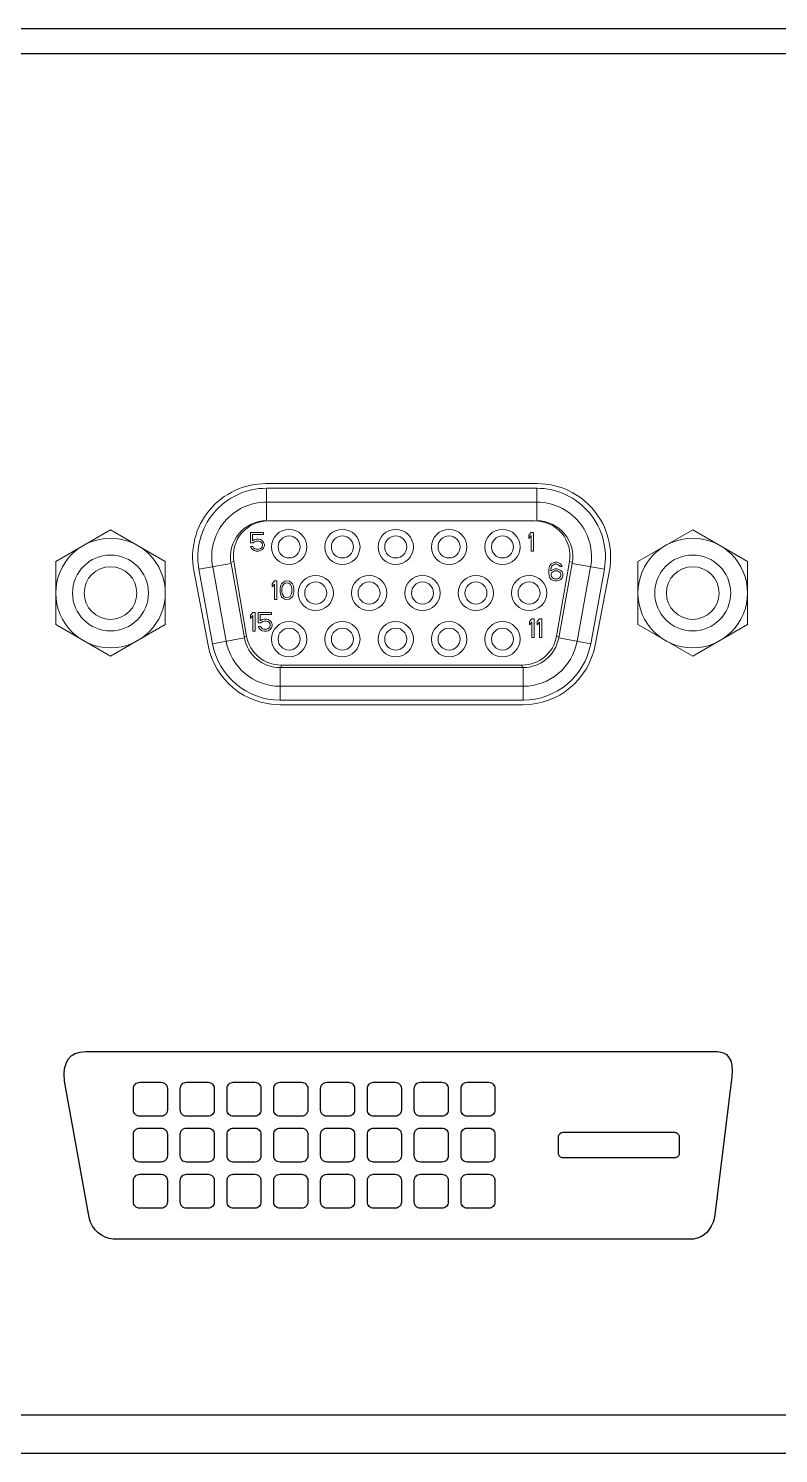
# Model space of a CAD drawing. Header units: millimetres. Extents: x -25459 to 1045457, y -66278 to 462905.
# Drawn here: x 652650.3 to 652874.9, y 34678.4 to 35105.2 of the extents above; entities that cross this region are included whole.
import ezdxf

# ---------------------------------------------------------------- set-up
doc = ezdxf.new("R2010")
doc.units = ezdxf.units.MM
doc.layers.add('layer 1', color=7, linetype='Continuous')

# ---------------------------------------------------------------- blocks, each defined once
blk = doc.blocks.new('SE2600 ОПЕРАТОР PRO')
at = {"lineweight": 0}
for p, q in [((7196.3, 1259.5), (6911, 1259.5)), ((7195.7, 1254.6), (6911.6, 1254.6)), ((6911.6, 1220.4), (6911.6, 1254.6)), ((7195.7, 1220.4), (7195.7, 1254.6)), ((6911.6, 1239.9), (7195.7, 1239.9)), ((7193.9, 1220.4), (6913.4, 1220.4)), ((6690.1, 1177.7), (6747.6, 1210.9)), ((6747.6, 1210.9), (6805.2, 1177.7)), ((6894.7, 1208.1), (6908.6, 1208.1)), ((6894.7, 1197.3), (6894.7, 1208.1)), ((6908.6, 1206.1), (6896.8, 1206.1)), ((6896.8, 1206.1), (6896.8, 1199.4)), ((6898.8, 1200.6), (6896.8, 1199.4)), ((6900.8, 1201.1), (6898.8, 1200.6)), ((6899.2, 1198.6), (6900.8, 1199)), ((6900.8, 1201.1), (6903.3, 1201.1)), ((6903.3, 1199), (6900.8, 1199)), ((6905.3, 1200.6), (6903.3, 1201.1)), ((6903.3, 1199), (6904.9, 1198.6)), ((6907.4, 1199.4), (6905.3, 1200.6)), ((6908.6, 1197.7), (6907.4, 1199.4)), ((6908.6, 1208.1), (6908.6, 1206.1)), ((7189.9, 1208.1), (7187.5, 1205.2)), ((7187.5, 1205.2), (7187.5, 1201.9)), ((7187.5, 1201.9), (7189.9, 1204.8)), ((7192.4, 1208.1), (7189.9, 1208.1)), ((7189.9, 1204.8), (7189.9, 1188.5)), ((7192.4, 1188.5), (7192.4, 1208.1)), ((7302.1, 1177.7), (7359.7, 1210.9)), ((7359.7, 1210.9), (7417.2, 1177.7)), ((6897.6, 1197.3), (6894.7, 1197.3)), ((6894.7, 1193.5), (6897.2, 1193.5)), ((6894.7, 1193.5), (6895.5, 1191.9)), ((6895.5, 1191.9), (6896.8, 1190.2)), ((6896.8, 1190.2), (6898.8, 1189)), ((6898, 1191.9), (6897.2, 1193.5)), ((6897.6, 1197.3), (6899.2, 1198.6)), ((6899.2, 1191), (6898, 1191.9)), ((6898.8, 1189), (6900.8, 1188.5)), ((6900.8, 1190.6), (6899.2, 1191)), ((6900.8, 1190.6), (6903.3, 1190.6)), ((6903.3, 1188.5), (6900.8, 1188.5)), ((6904.9, 1191), (6903.3, 1190.6)), ((6903.3, 1188.5), (6905.3, 1189)), ((6904.9, 1198.6), (6906.2, 1197.7)), ((6906.2, 1191.9), (6904.9, 1191)), ((6905.3, 1189), (6907.4, 1190.2)), ((6906.2, 1197.7), (6907, 1196.5)), ((6907, 1193.1), (6906.2, 1191.9)), ((6907, 1196.5), (6907.4, 1195.2)), ((6907.4, 1194.4), (6907, 1193.1)), ((6907.4, 1194.4), (6907.4, 1195.2)), ((6907.4, 1190.2), (6908.6, 1191.9)), ((6909.4, 1195.6), (6908.6, 1197.7)), ((6908.6, 1191.9), (6909.4, 1194)), ((6909.4, 1195.6), (6909.4, 1194)), ((7189.9, 1188.5), (7192.4, 1188.5)), ((6690.1, 1111.2), (6690.1, 1177.7)), ((6805.2, 1111.2), (6805.2, 1177.7)), ((6840.5, 1169.5), (6874.3, 1175.6)), ((6840.5, 1169.5), (6854.8, 1091.1)), ((6869.2, 1093.7), (6855, 1172.1)), ((6877.2, 1177.4), (6874, 1176.9)), ((6874.3, 1175.6), (6888.5, 1097.2)), ((6877.2, 1177.4), (6890.7, 1099)), ((7208.8, 1171.3), (7208.4, 1168.4)), ((7209.6, 1173.4), (7208.8, 1171.3)), ((7210.9, 1175.1), (7209.6, 1173.4)), ((7210.5, 1168.4), (7210.9, 1170.9)), ((7212.9, 1169.2), (7210.5, 1167.6)), ((7212.9, 1176.3), (7210.9, 1175.1)), ((7210.9, 1170.9), (7211.3, 1172.2)), ((7211.3, 1172.2), (7212.1, 1173.4)), ((7212.1, 1173.4), (7213.3, 1174.2)), ((7214.9, 1176.7), (7212.9, 1176.3)), ((7214.9, 1169.7), (7212.9, 1169.2)), ((7213.3, 1174.2), (7214.5, 1174.7)), ((7217, 1174.7), (7214.5, 1174.7)), ((7214.9, 1176.7), (7216.6, 1176.7)), ((7214.9, 1169.7), (7217, 1169.7)), ((7216.6, 1099), (7230.1, 1177.4)), ((7218.6, 1176.3), (7216.6, 1176.7)), ((7217, 1174.7), (7218.2, 1174.2)), ((7219, 1169.2), (7217, 1169.7)), ((7218.2, 1174.2), (7219.4, 1173.4)), ((7220.7, 1175.1), (7218.6, 1176.3)), ((7218.8, 1097.2), (7233, 1175.6)), ((7221.1, 1168), (7219, 1169.2)), ((7219.4, 1173.4), (7220.2, 1172.2)), ((7222.3, 1172.2), (7220.2, 1172.2)), ((7221.9, 1173.4), (7220.7, 1175.1)), ((7222.3, 1172.2), (7221.9, 1173.4)), ((7233.3, 1176.9), (7230.1, 1177.4)), ((7233, 1175.6), (7266.8, 1169.5)), ((7252.3, 1172.1), (7238.1, 1093.7)), ((7252.5, 1091.1), (7266.8, 1169.5)), ((7302.1, 1111.2), (7302.1, 1177.7)), ((7417.2, 1111.2), (7417.2, 1177.7)), ((6835.2, 1168), (6850.1, 1089.7)), ((6920, 1157.1), (6917.6, 1154.2)), ((6917.6, 1150.9), (6917.6, 1154.2)), ((6920, 1157.1), (6922.5, 1157.1)), ((6922.5, 1157.1), (6922.5, 1137.6)), ((6927.4, 1154.2), (6926.6, 1152.6)), ((6928.6, 1155.5), (6927.4, 1154.2)), ((6930.7, 1156.7), (6928.6, 1155.5)), ((6929.8, 1153.8), (6931.1, 1154.6)), ((6933.1, 1157.1), (6930.7, 1156.7)), ((6931.1, 1154.6), (6933.1, 1155.1)), ((6935.6, 1156.7), (6933.1, 1157.1)), ((6933.1, 1155.1), (6935.1, 1154.6)), ((6935.1, 1154.6), (6936.4, 1153.8)), ((6937.6, 1155.5), (6935.6, 1156.7)), ((6938.8, 1154.2), (6937.6, 1155.5)), ((6939.6, 1152.6), (6938.8, 1154.2)), ((7208.4, 1165.5), (7208.4, 1168.4)), ((7208.4, 1165.5), (7208.8, 1162.6)), ((7208.8, 1162.6), (7209.6, 1160.5)), ((7209.6, 1160.5), (7210.9, 1158.8)), ((7210.5, 1168.4), (7210.5, 1167.6)), ((7210.9, 1164.2), (7211.3, 1165.5)), ((7210.9, 1164.2), (7210.9, 1163)), ((7211.3, 1161.7), (7210.9, 1163)), ((7210.9, 1158.8), (7212.9, 1157.6)), ((7211.3, 1165.5), (7212.1, 1166.3)), ((7212.1, 1160.5), (7211.3, 1161.7)), ((7212.1, 1166.3), (7213.3, 1167.2)), ((7213.3, 1159.6), (7212.1, 1160.5)), ((7212.9, 1157.6), (7214.9, 1157.1)), ((7213.3, 1167.2), (7214.5, 1167.6)), ((7214.5, 1159.2), (7213.3, 1159.6)), ((7217.4, 1167.6), (7214.5, 1167.6)), ((7214.5, 1159.2), (7217.4, 1159.2)), ((7217, 1157.1), (7214.9, 1157.1)), ((7217, 1157.1), (7219, 1157.6)), ((7217.4, 1167.6), (7218.6, 1167.2)), ((7218.6, 1159.6), (7217.4, 1159.2)), ((7218.6, 1167.2), (7219.8, 1166.3)), ((7219.8, 1160.5), (7218.6, 1159.6)), ((7219, 1157.6), (7221.1, 1158.8)), ((7219.8, 1166.3), (7220.7, 1165.5)), ((7220.7, 1161.7), (7219.8, 1160.5)), ((7220.7, 1165.5), (7221.1, 1164.2)), ((7221.1, 1163), (7220.7, 1161.7)), ((7222.3, 1166.7), (7221.1, 1168)), ((7221.1, 1163), (7221.1, 1164.2)), ((7221.1, 1158.8), (7222.3, 1160.5)), ((7223.1, 1164.7), (7222.3, 1166.7)), ((7222.3, 1160.5), (7223.1, 1162.6)), ((7223.1, 1164.7), (7223.1, 1162.6)), ((7257.2, 1089.7), (7272.1, 1168)), ((6917.6, 1150.9), (6920, 1153.8)), ((6920, 1137.6), (6920, 1153.8)), ((6926.2, 1151.3), (6925.8, 1149.2)), ((6925.8, 1145.5), (6925.8, 1149.2)), ((6925.8, 1145.5), (6926.2, 1143.4)), ((6926.6, 1152.6), (6926.2, 1151.3)), ((6926.2, 1143.4), (6926.6, 1142.1)), ((6926.6, 1142.1), (6927.4, 1140.5)), ((6927.4, 1140.5), (6928.6, 1139.2)), ((6927.8, 1148.8), (6928.2, 1151.3)), ((6927.8, 1148.8), (6927.8, 1145.9)), ((6928.2, 1143.4), (6927.8, 1145.9)), ((6928.2, 1151.3), (6929.8, 1153.8)), ((6929.8, 1140.9), (6928.2, 1143.4)), ((6928.6, 1139.2), (6930.7, 1138)), ((6931.1, 1140.1), (6929.8, 1140.9)), ((6933.1, 1139.6), (6931.1, 1140.1)), ((6935.1, 1140.1), (6933.1, 1139.6)), ((6936.4, 1140.9), (6935.1, 1140.1)), ((6935.6, 1138), (6937.6, 1139.2)), ((6936.4, 1153.8), (6938, 1151.3)), ((6938, 1143.4), (6936.4, 1140.9)), ((6937.6, 1139.2), (6938.8, 1140.5)), ((6938, 1151.3), (6938.4, 1148.8)), ((6938.4, 1145.9), (6938, 1143.4)), ((6938.4, 1145.9), (6938.4, 1148.8)), ((6938.8, 1140.5), (6939.6, 1142.1)), ((6940, 1151.3), (6939.6, 1152.6)), ((6939.6, 1142.1), (6940, 1143.4)), ((6940.5, 1149.2), (6940, 1151.3)), ((6940, 1143.4), (6940.5, 1145.5)), ((6940.5, 1149.2), (6940.5, 1145.5)), ((6897.2, 1123.9), (6894.7, 1121)), ((6897.2, 1123.9), (6899.6, 1123.9)), ((6899.6, 1123.9), (6899.6, 1104.3)), ((6902.9, 1123.9), (6916.8, 1123.9)), ((6902.9, 1113.1), (6902.9, 1123.9)), ((6916.8, 1123.9), (6916.8, 1121.9)), ((6922.5, 1137.6), (6920, 1137.6)), ((6930.7, 1138), (6933.1, 1137.6)), ((6933.1, 1137.6), (6935.6, 1138)), ((6690.1, 1111.2), (6747.6, 1078)), ((6747.6, 1078), (6805.2, 1111.2)), ((6894.7, 1117.7), (6894.7, 1121)), ((6894.7, 1117.7), (6897.2, 1120.6)), ((6897.2, 1104.3), (6897.2, 1120.6)), ((6905.7, 1113.1), (6902.9, 1113.1)), ((6902.9, 1109.3), (6905.3, 1109.3)), ((6902.9, 1109.3), (6903.7, 1107.7)), ((6916.8, 1121.9), (6904.9, 1121.9)), ((6904.9, 1121.9), (6904.9, 1115.2)), ((6907, 1116.4), (6904.9, 1115.2)), ((6906.2, 1107.7), (6905.3, 1109.3)), ((6905.7, 1113.1), (6907.4, 1114.3)), ((6909, 1116.8), (6907, 1116.4)), ((6907.4, 1114.3), (6909, 1114.8)), ((6909, 1116.8), (6911.5, 1116.8)), ((6911.5, 1114.8), (6909, 1114.8)), ((6913.5, 1116.4), (6911.5, 1116.8)), ((6911.5, 1114.8), (6913.1, 1114.3)), ((6913.1, 1114.3), (6914.3, 1113.5)), ((6915.5, 1115.2), (6913.5, 1116.4)), ((6914.3, 1113.5), (6915.1, 1112.3)), ((6915.1, 1108.9), (6914.3, 1107.7)), ((6915.1, 1112.3), (6915.5, 1111)), ((6915.5, 1110.2), (6915.1, 1108.9)), ((6916.8, 1113.5), (6915.5, 1115.2)), ((6915.5, 1110.2), (6915.5, 1111)), ((6917.6, 1111.4), (6916.8, 1113.5)), ((6916.8, 1107.7), (6917.6, 1109.8)), ((6917.6, 1111.4), (6917.6, 1109.8)), ((7190.5, 1117.2), (7188, 1114.3)), ((7188, 1111), (7188, 1114.3)), ((7188, 1111), (7190.5, 1113.9)), ((7190.5, 1117.2), (7192.9, 1117.2)), ((7190.5, 1097.6), (7190.5, 1113.9)), ((7192.9, 1117.2), (7192.9, 1097.6)), ((7198.6, 1117.2), (7196.2, 1114.3)), ((7196.2, 1111), (7196.2, 1114.3)), ((7196.2, 1111), (7198.6, 1113.9)), ((7198.6, 1117.2), (7201.1, 1117.2)), ((7198.6, 1097.6), (7198.6, 1113.9)), ((7201.1, 1117.2), (7201.1, 1097.6)), ((7302.1, 1111.2), (7359.7, 1078)), ((7359.7, 1078), (7417.2, 1111.2)), ((6854.8, 1091.1), (6888.5, 1097.2)), ((6888.3, 1098.6), (6890.7, 1099)), ((6899.6, 1104.3), (6897.2, 1104.3)), ((6903.7, 1107.7), (6904.9, 1106)), ((6904.9, 1106), (6907, 1104.8)), ((6907.4, 1106.8), (6906.2, 1107.7)), ((6907, 1104.8), (6909, 1104.3)), ((6909, 1106.4), (6907.4, 1106.8)), ((6909, 1106.4), (6911.5, 1106.4)), ((6911.5, 1104.3), (6909, 1104.3)), ((6913.1, 1106.8), (6911.5, 1106.4)), ((6911.5, 1104.3), (6913.5, 1104.8)), ((6914.3, 1107.7), (6913.1, 1106.8)), ((6913.5, 1104.8), (6915.5, 1106)), ((6915.5, 1106), (6916.8, 1107.7)), ((7192.9, 1097.6), (7190.5, 1097.6)), ((7201.1, 1097.6), (7198.6, 1097.6)), ((7216.6, 1099), (7219, 1098.6)), ((7218.8, 1097.2), (7252.5, 1091.1)), ((6925.9, 1066.1), (7181.4, 1066.1)), ((6925.9, 1031.8), (6925.9, 1066.1)), ((6926.9, 1068.5), (7180.4, 1068.5)), ((6926.9, 1068.5), (6926.9, 1066.1)), ((7180.4, 1066.1), (7180.4, 1068.5)), ((7181.4, 1031.8), (7181.4, 1066.1)), ((7181.4, 1046.5), (6925.9, 1046.5)), ((6925.9, 1031.8), (7181.4, 1031.8)), ((6925.9, 1026.9), (7181.4, 1026.9))]:
    blk.add_line(p, q, dxfattribs=at)
at = {"color": 7}
for points in [[(5576.1, 643.2), (5576.1, 1723.1, -0.414214), (5591.1, 1738.1), (11222.7, 1738.1, -0.414214), (11237.7, 1723.1), (11237.7, 643.2)], [(5609, 643.2), (5609, 1696.7, -0.414214), (5624, 1711.7), (11181.8, 1711.7, -0.414214), (11196.8, 1696.7), (11196.8, 643.2)], [(11237.7, 1526), (11237.7, 254.5, -0.414214), (11222.7, 239.5), (5591.1, 239.5, -0.414214), (5576.1, 254.5), (5576.1, 1526)], [(11196.8, 1499.6), (11196.8, 294.8, -0.414214), (11181.8, 279.8), (5624, 279.8, -0.414214), (5609, 294.8), (5609, 1499.6)]]:
    blk.add_lwpolyline(points, format="xyb", dxfattribs=at)
at = {"lineweight": -3}
for points in [[(6771.8, 623.4, -0.414214), (6778.3, 629.9), (6800.9, 629.9, -0.414214), (6807.4, 623.4), (6807.4, 600.7, -0.414214), (6800.9, 594.2), (6778.3, 594.2, -0.414214), (6771.8, 600.7)], [(6820.9, 623.4, -0.414214), (6827.4, 629.9), (6850.1, 629.9, -0.414214), (6856.6, 623.4), (6856.6, 600.7, -0.414214), (6850.1, 594.2), (6827.4, 594.2, -0.414214), (6820.9, 600.7)], [(6870.1, 623.4, -0.414214), (6876.6, 629.9), (6899.3, 629.9, -0.414214), (6905.8, 623.4), (6905.8, 600.7, -0.414214), (6899.3, 594.2), (6876.6, 594.2, -0.414214), (6870.1, 600.7)], [(6919.3, 623.4, -0.414214), (6925.8, 629.9), (6948.5, 629.9, -0.414214), (6955, 623.4), (6955, 600.7, -0.414214), (6948.5, 594.2), (6925.8, 594.2, -0.414214), (6919.3, 600.7)], [(6968.5, 623.4, -0.414214), (6975, 629.9), (6997.7, 629.9, -0.414214), (7004.2, 623.4), (7004.2, 600.7, -0.414214), (6997.7, 594.2), (6975, 594.2, -0.414214), (6968.5, 600.7)], [(7017.7, 623.4, -0.414214), (7024.2, 629.9), (7046.9, 629.9, -0.414214), (7053.4, 623.4), (7053.4, 600.7, -0.414214), (7046.9, 594.2), (7024.2, 594.2, -0.414214), (7017.7, 600.7)], [(7066.9, 623.4, -0.414214), (7073.4, 629.9), (7096.1, 629.9, -0.414214), (7102.6, 623.4), (7102.6, 600.7, -0.414214), (7096.1, 594.2), (7073.4, 594.2, -0.414214), (7066.9, 600.7)], [(7116.1, 623.4, -0.414214), (7122.6, 629.9), (7145.3, 629.9, -0.414214), (7151.8, 623.4), (7151.8, 600.7, -0.414214), (7145.3, 594.2), (7122.6, 594.2, -0.414214), (7116.1, 600.7)], [(6771.8, 575.2, -0.414214), (6778.3, 581.7), (6800.9, 581.7, -0.414214), (6807.4, 575.2), (6807.4, 552.5, -0.414214), (6800.9, 546), (6778.3, 546, -0.414214), (6771.8, 552.5)], [(6820.9, 575.2, -0.414214), (6827.4, 581.7), (6850.1, 581.7, -0.414214), (6856.6, 575.2), (6856.6, 552.5, -0.414214), (6850.1, 546), (6827.4, 546, -0.414214), (6820.9, 552.5)], [(6870.1, 575.2, -0.414214), (6876.6, 581.7), (6899.3, 581.7, -0.414214), (6905.8, 575.2), (6905.8, 552.5, -0.414214), (6899.3, 546), (6876.6, 546, -0.414214), (6870.1, 552.5)], [(6919.3, 575.2, -0.414214), (6925.8, 581.7), (6948.5, 581.7, -0.414214), (6955, 575.2), (6955, 552.5, -0.414214), (6948.5, 546), (6925.8, 546, -0.414214), (6919.3, 552.5)], [(6968.5, 575.2, -0.414214), (6975, 581.7), (6997.7, 581.7, -0.414214), (7004.2, 575.2), (7004.2, 552.5, -0.414214), (6997.7, 546), (6975, 546, -0.414214), (6968.5, 552.5)], [(7017.7, 575.2, -0.414214), (7024.2, 581.7), (7046.9, 581.7, -0.414214), (7053.4, 575.2), (7053.4, 552.5, -0.414214), (7046.9, 546), (7024.2, 546, -0.414214), (7017.7, 552.5)], [(7066.9, 575.2, -0.414214), (7073.4, 581.7), (7096.1, 581.7, -0.414214), (7102.6, 575.2), (7102.6, 552.5, -0.414214), (7096.1, 546), (7073.4, 546, -0.414214), (7066.9, 552.5)], [(7116.1, 575.2, -0.414214), (7122.6, 581.7), (7145.3, 581.7, -0.414214), (7151.8, 575.2), (7151.8, 552.5, -0.414214), (7145.3, 546), (7122.6, 546, -0.414214), (7116.1, 552.5)], [(7218.5, 572.3, -0.414214), (7223.5, 577.3), (7340.5, 577.3, -0.414214), (7345.5, 572.3), (7345.5, 555.4, -0.414214), (7340.5, 550.4), (7223.5, 550.4, -0.414214), (7218.5, 555.4)], [(6771.8, 526.7, -0.414214), (6778.3, 533.2), (6800.9, 533.2, -0.414214), (6807.4, 526.7), (6807.4, 504, -0.414214), (6800.9, 497.5), (6778.3, 497.5, -0.414214), (6771.8, 504)], [(6820.9, 526.7, -0.414214), (6827.4, 533.2), (6850.1, 533.2, -0.414214), (6856.6, 526.7), (6856.6, 504, -0.414214), (6850.1, 497.5), (6827.4, 497.5, -0.414214), (6820.9, 504)], [(6870.1, 526.7, -0.414214), (6876.6, 533.2), (6899.3, 533.2, -0.414214), (6905.8, 526.7), (6905.8, 504, -0.414214), (6899.3, 497.5), (6876.6, 497.5, -0.414214), (6870.1, 504)], [(6919.3, 526.7, -0.414214), (6925.8, 533.2), (6948.5, 533.2, -0.414214), (6955, 526.7), (6955, 504, -0.414214), (6948.5, 497.5), (6925.8, 497.5, -0.414214), (6919.3, 504)], [(6968.5, 526.7, -0.414214), (6975, 533.2), (6997.7, 533.2, -0.414214), (7004.2, 526.7), (7004.2, 504, -0.414214), (6997.7, 497.5), (6975, 497.5, -0.414214), (6968.5, 504)], [(7017.7, 526.7, -0.414214), (7024.2, 533.2), (7046.9, 533.2, -0.414214), (7053.4, 526.7), (7053.4, 504, -0.414214), (7046.9, 497.5), (7024.2, 497.5, -0.414214), (7017.7, 504)], [(7066.9, 526.7, -0.414214), (7073.4, 533.2), (7096.1, 533.2, -0.414214), (7102.6, 526.7), (7102.6, 504, -0.414214), (7096.1, 497.5), (7073.4, 497.5, -0.414214), (7066.9, 504)], [(7116.1, 526.7, -0.414214), (7122.6, 533.2), (7145.3, 533.2, -0.414214), (7151.8, 526.7), (7151.8, 504, -0.414214), (7145.3, 497.5), (7122.6, 497.5, -0.414214), (7116.1, 504)]]:
    blk.add_lwpolyline(points, format="xyb", close=True, dxfattribs=at)
at = {"lineweight": 0}
for centre, radius in [((6747.6, 1144.4), 57.6), ((6935.4, 1192.9), 18.5), ((6935.4, 1192.9), 11.6), ((6991.4, 1192.9), 18.5), ((6991.4, 1192.9), 11.6), ((7047.5, 1192.9), 18.5), ((7047.5, 1192.9), 11.6), ((7103.6, 1192.9), 18.5), ((7103.6, 1192.9), 11.6), ((7159.7, 1192.9), 18.5), ((7159.7, 1192.9), 11.6), ((7359.7, 1144.4), 57.6), ((6747.6, 1144.4), 39.9), ((7359.7, 1144.4), 39.9), ((6747.6, 1144.4), 27.7), ((7359.7, 1144.4), 27.7), ((6963.4, 1144.4), 18.5), ((6963.4, 1144.4), 11.6), ((7019.5, 1144.4), 18.5), ((7019.5, 1144.4), 11.6), ((7075.6, 1144.4), 18.5), ((7075.6, 1144.4), 11.6), ((7131.7, 1144.4), 18.5), ((7131.7, 1144.4), 11.6), ((7187.7, 1144.4), 18.5), ((7187.7, 1144.4), 11.6), ((6935.4, 1095.9), 18.5), ((6991.4, 1095.9), 18.5), ((7047.5, 1095.9), 18.5), ((7103.6, 1095.9), 18.5), ((7159.7, 1095.9), 18.5), ((6935.4, 1095.9), 11.6), ((6991.4, 1095.9), 11.6), ((7047.5, 1095.9), 11.6), ((7103.6, 1095.9), 11.6), ((7159.7, 1095.9), 11.6)]:
    blk.add_circle(centre, radius, dxfattribs=at)
for centre, radius, start, end in [((6911, 1182.4), 77.1, 90, 190.739), ((7196.3, 1182.4), 77.1, 349.261, 90), ((6911.6, 1182.4), 72.2, 90, 190.3063), ((7195.7, 1182.4), 72.2, 349.6937, 90), ((6911.6, 1182.4), 57.6, 90, 190.3063), ((7195.7, 1182.4), 57.6, 349.6937, 90), ((6911.6, 1182.4), 38, 90, 190.3063), ((6913.4, 1183.6), 36.7, 90, 189.7507), ((7193.9, 1183.6), 36.7, 350.2493, 90), ((7195.7, 1182.4), 38, 349.6937, 90), ((6925.9, 1104), 38, 190.3063, 270), ((6926.9, 1105.3), 36.7, 189.7507, 270), ((7180.4, 1105.3), 36.7, 270, 350.2493), ((7181.4, 1104), 38, 270, 349.6937), ((6925.9, 1104), 77.1, 190.739, 270), ((6925.9, 1104), 72.2, 190.3063, 270), ((6925.9, 1104), 57.6, 190.3063, 270), ((7181.4, 1104), 57.6, 270, 349.6937), ((7181.4, 1104), 72.2, 270, 349.6937), ((7181.4, 1104), 77.1, 270, 349.261)]:
    blk.add_arc(centre, radius, start, end, dxfattribs=at)
at = {"layer": 'layer 1', "color": 7, "lineweight": 25}
for points, knots in [([(7344.1, 464.9), (7333.8, 464.9), (7326.4, 464.9), (7326.4, 464.9), (7326.4, 464.9), (7326.4, 464.9), (7192.2, 464.9), (7192.2, 464.9), (7192.2, 464.9), (7192.2, 464.9), (7069.8, 464.9), (7069.8, 464.9), (7069.8, 464.9), (7069.8, 464.9), (7007, 464.9), (7007, 464.9), (7007, 464.9), (7007, 464.9), (6750.5, 464.9), (6750.5, 464.9), (6750.5, 464.9), (6738.9, 466.3), (6727.9, 473.8), (6725.2, 487.6), (6725.2, 487.6), (6725.2, 487.6), (6699.2, 631.2), (6699.2, 631.2), (6699.2, 631.2), (6697.1, 651.4), (6704.4, 661.9), (6721.6, 662.3)], [0.6540044, 0.6540044, 0.6540044, 0.6540044, 0.6666667, 0.6666667, 0.6666667, 0.6666667, 0.7083333, 0.7083333, 0.7083333, 0.7083333, 0.75, 0.75, 0.75, 0.75, 0.7916667, 0.7916667, 0.7916667, 0.7916667, 0.8333333, 0.8333333, 0.8333333, 0.8333333, 0.875, 0.875, 0.875, 0.875, 0.9166667, 0.9166667, 0.9166667, 0.9166667, 1, 1, 1, 1]), ([(6721.6, 662.3), (6721.6, 662.3), (6978.2, 662.3), (6978.2, 662.3), (6978.2, 662.3), (6978.2, 662.3), (7092.8, 662.3), (7092.8, 662.3), (7092.8, 662.3), (7093.6, 662.3), (7094.3, 662.3), (7095.1, 662.3), (7095.1, 662.3), (7095.1, 662.3), (7163.3, 662.3), (7163.3, 662.3), (7163.3, 662.3), (7163.3, 662.3), (7349.4, 662.3), (7349.4, 662.3), (7349.4, 662.3), (7350.1, 662.3), (7350.9, 662.3), (7351.6, 662.3), (7351.6, 662.3), (7351.6, 662.3), (7377.9, 662.3), (7377.9, 662.3), (7377.9, 662.3), (7377.9, 662.3), (7380.8, 662.3), (7385.7, 662.3)], [0, 0, 0, 0, 0.0416667, 0.0416667, 0.0416667, 0.0416667, 0.0833333, 0.0833333, 0.0833333, 0.0833333, 0.125, 0.125, 0.125, 0.125, 0.1666667, 0.1666667, 0.1666667, 0.1666667, 0.2083333, 0.2083333, 0.2083333, 0.2083333, 0.25, 0.25, 0.25, 0.25, 0.2916667, 0.2916667, 0.2916667, 0.2916667, 0.2972705, 0.2972705, 0.2972705, 0.2972705]), ([(7068.9, 662.3), (7113.7, 662.3), (7168.7, 662.3), (7168.7, 662.3), (7168.7, 662.3), (7169.5, 662.3), (7170.3, 662.3), (7171, 662.3), (7171, 662.3), (7171, 662.3), (7383.4, 662.3), (7383.4, 662.3), (7383.4, 662.3), (7396.6, 662.8), (7402.6, 654.2), (7400.9, 635.6), (7400.9, 635.6), (7400.9, 635.6), (7382.5, 487.6), (7382.5, 487.6), (7382.5, 487.6), (7379.1, 474.4), (7371.9, 466.6), (7360.4, 464.9), (7360.4, 464.9), (7360.4, 464.9), (7145.8, 464.9), (7145.8, 464.9), (7145.8, 464.9), (7145.8, 464.9), (7099.9, 464.9), (7068.9, 464.9)], [0.3086228, 0.3086228, 0.3086228, 0.3086228, 0.3333333, 0.3333333, 0.3333333, 0.3333333, 0.375, 0.375, 0.375, 0.375, 0.4166667, 0.4166667, 0.4166667, 0.4166667, 0.4583333, 0.4583333, 0.4583333, 0.4583333, 0.5, 0.5, 0.5, 0.5, 0.5416667, 0.5416667, 0.5416667, 0.5416667, 0.5833333, 0.5833333, 0.5833333, 0.5833333, 0.6109087, 0.6109087, 0.6109087, 0.6109087])]:
    blk.add_open_spline(points, degree=3, knots=knots, dxfattribs=at)

msp = doc.modelspace()

# ---------------------------------------------------------------- block references
at = {"color": 252, "lineweight": 0, "xscale": 0.28485, "yscale": 0.28485, "zscale": 0.28485}
msp.add_blockref('SE2600 ОПЕРАТОР PRO', (650752.791, 34610.144), dxfattribs=at)

doc.saveas('drawing.dxf')
